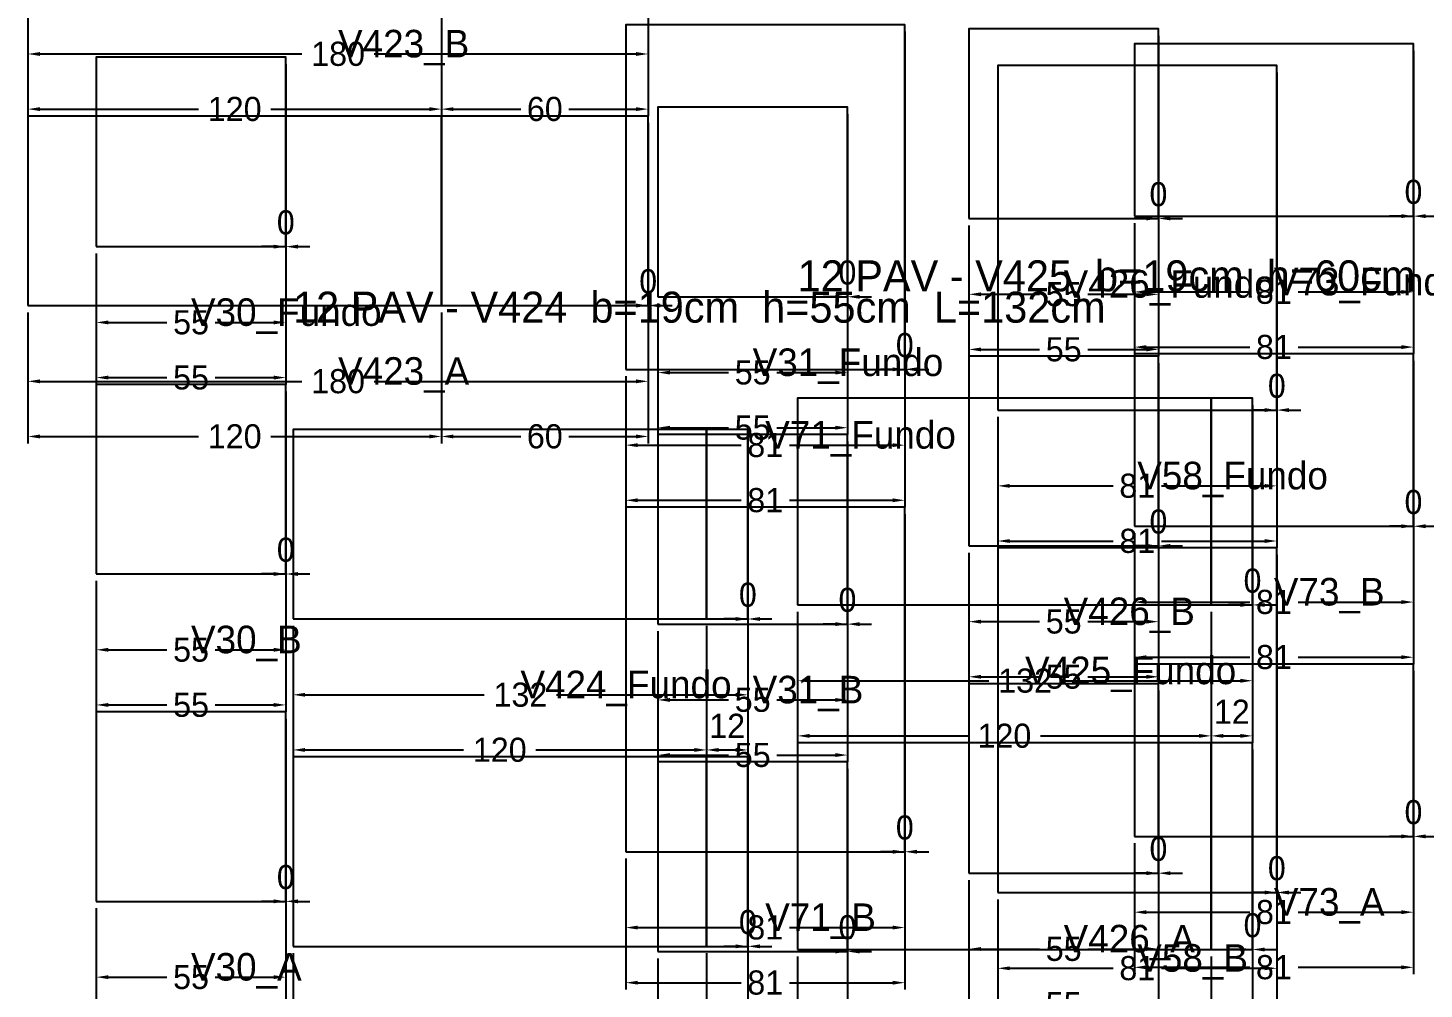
# Model space of a CAD drawing. Header units: metres. Extents: x 946 to 6411, y -603 to 1666.
# Drawn here: x 5161.1 to 5566.3, y 39.2 to 318.1 of the extents above; entities that cross this region are included whole.
import ezdxf

# ---------------------------------------------------------------- set-up
doc = ezdxf.new("R2010")
doc.units = ezdxf.units.M
doc.layers.add('COTA', color=3, linetype='Continuous')
doc.dimstyles.new('COTA_VIG', dxfattribs={"dimtxt": 7, "dimasz": 3.5, "dimexe": 2, "dimexo": 2, "dimgap": 1.5, "dimtad": 1, "dimdec": 1, "dimcen": 2.5, "dimclrd": 3, "dimclre": 3, "dimclrt": 3, "dimazin": 3, "dimtfac": 1, "dimtmove": 0, "dimatfit": 3})

# ---------------------------------------------------------------- blocks, each defined once
blk = doc.blocks.new('_CLOSEDFILLED')
at = {"color": 0, "linetype": 'BYBLOCK'}
blk.add_solid([(-1, 0.16), (0, 0), (-1, -0.16)], dxfattribs=at)
blk = doc.blocks.new('*D328')
at = {"color": 3}
for p, q in [((5180.97, 62.63), (5180.97, 40.63)), ((5235.97, 62.63), (5235.97, 40.63)), ((5184.47, 42.63), (5201.47, 42.63)), ((5215.47, 42.63), (5232.47, 42.63))]:
    blk.add_line(p, q, dxfattribs=at)
at = {"layer": 'Defpoints'}
for p in [(5180.97, 64.63), (5235.97, 64.63), (5180.97, 42.63)]:
    blk.add_point(p, dxfattribs=at)
at = {"layer": 'COTA', "color": 3, "xscale": 3.5, "yscale": 3.5, "rotation": 180}
blk.add_blockref('_CLOSEDFILLED', (5180.97, 42.63), dxfattribs=at)
at = {"layer": 'COTA', "color": 3, "xscale": 3.5, "yscale": 3.5}
blk.add_blockref('_CLOSEDFILLED', (5235.97, 42.63), dxfattribs=at)
at = {"layer": 'COTA', "color": 3, "insert": (5208.47, 42.63), "char_height": 7, "attachment_point": 5}
blk.add_mtext('55', dxfattribs=at)
blk = doc.blocks.new('*D329')
at = {"color": 3}
for p, q in [((5180.97, 62.63), (5180.97, 24.63)), ((5235.97, 62.63), (5235.97, 24.63)), ((5184.47, 26.63), (5201.47, 26.63)), ((5215.47, 26.63), (5232.47, 26.63))]:
    blk.add_line(p, q, dxfattribs=at)
at = {"layer": 'Defpoints'}
for p in [(5180.97, 64.63), (5235.97, 64.63), (5180.97, 26.63)]:
    blk.add_point(p, dxfattribs=at)
at = {"layer": 'COTA', "color": 3, "xscale": 3.5, "yscale": 3.5, "rotation": 180}
blk.add_blockref('_CLOSEDFILLED', (5180.97, 26.63), dxfattribs=at)
at = {"layer": 'COTA', "color": 3, "xscale": 3.5, "yscale": 3.5}
blk.add_blockref('_CLOSEDFILLED', (5235.97, 26.63), dxfattribs=at)
at = {"layer": 'COTA', "color": 3, "insert": (5208.47, 26.63), "char_height": 7, "attachment_point": 5}
blk.add_mtext('55', dxfattribs=at)
blk = doc.blocks.new('*D331')
at = {"color": 3}
for p, q in [((5180.97, 157.63), (5180.97, 135.63)), ((5235.97, 157.63), (5235.97, 135.63)), ((5184.47, 137.63), (5201.47, 137.63)), ((5215.47, 137.63), (5232.47, 137.63))]:
    blk.add_line(p, q, dxfattribs=at)
at = {"layer": 'Defpoints'}
for p in [(5180.97, 159.63), (5235.97, 159.63), (5180.97, 137.63)]:
    blk.add_point(p, dxfattribs=at)
at = {"layer": 'COTA', "color": 3, "xscale": 3.5, "yscale": 3.5, "rotation": 180}
blk.add_blockref('_CLOSEDFILLED', (5180.97, 137.63), dxfattribs=at)
at = {"layer": 'COTA', "color": 3, "xscale": 3.5, "yscale": 3.5}
blk.add_blockref('_CLOSEDFILLED', (5235.97, 137.63), dxfattribs=at)
at = {"layer": 'COTA', "color": 3, "insert": (5208.47, 137.63), "char_height": 7, "attachment_point": 5}
blk.add_mtext('55', dxfattribs=at)
blk = doc.blocks.new('*D332')
at = {"color": 3}
for p, q in [((5180.97, 157.63), (5180.97, 119.63)), ((5235.97, 157.63), (5235.97, 119.63)), ((5184.47, 121.63), (5201.47, 121.63)), ((5215.47, 121.63), (5232.47, 121.63))]:
    blk.add_line(p, q, dxfattribs=at)
at = {"layer": 'Defpoints'}
for p in [(5180.97, 159.63), (5235.97, 159.63), (5180.97, 121.63)]:
    blk.add_point(p, dxfattribs=at)
at = {"layer": 'COTA', "color": 3, "xscale": 3.5, "yscale": 3.5, "rotation": 180}
blk.add_blockref('_CLOSEDFILLED', (5180.97, 121.63), dxfattribs=at)
at = {"layer": 'COTA', "color": 3, "xscale": 3.5, "yscale": 3.5}
blk.add_blockref('_CLOSEDFILLED', (5235.97, 121.63), dxfattribs=at)
at = {"layer": 'COTA', "color": 3, "insert": (5208.47, 121.63), "char_height": 7, "attachment_point": 5}
blk.add_mtext('55', dxfattribs=at)
blk = doc.blocks.new('*D334')
at = {"color": 3}
for p, q in [((5180.97, 252.63), (5180.97, 230.63)), ((5235.97, 252.63), (5235.97, 230.63)), ((5184.47, 232.63), (5201.47, 232.63)), ((5215.47, 232.63), (5232.47, 232.63))]:
    blk.add_line(p, q, dxfattribs=at)
at = {"layer": 'Defpoints'}
for p in [(5180.97, 254.63), (5235.97, 254.63), (5180.97, 232.63)]:
    blk.add_point(p, dxfattribs=at)
at = {"layer": 'COTA', "color": 3, "xscale": 3.5, "yscale": 3.5, "rotation": 180}
blk.add_blockref('_CLOSEDFILLED', (5180.97, 232.63), dxfattribs=at)
at = {"layer": 'COTA', "color": 3, "xscale": 3.5, "yscale": 3.5}
blk.add_blockref('_CLOSEDFILLED', (5235.97, 232.63), dxfattribs=at)
at = {"layer": 'COTA', "color": 3, "insert": (5208.47, 232.63), "char_height": 7, "attachment_point": 5}
blk.add_mtext('55', dxfattribs=at)
blk = doc.blocks.new('*D335')
at = {"color": 3}
for p, q in [((5180.97, 252.63), (5180.97, 214.63)), ((5235.97, 252.63), (5235.97, 214.63)), ((5184.47, 216.63), (5201.47, 216.63)), ((5215.47, 216.63), (5232.47, 216.63))]:
    blk.add_line(p, q, dxfattribs=at)
at = {"layer": 'Defpoints'}
for p in [(5180.97, 254.63), (5235.97, 254.63), (5180.97, 216.63)]:
    blk.add_point(p, dxfattribs=at)
at = {"layer": 'COTA', "color": 3, "xscale": 3.5, "yscale": 3.5, "rotation": 180}
blk.add_blockref('_CLOSEDFILLED', (5180.97, 216.63), dxfattribs=at)
at = {"layer": 'COTA', "color": 3, "xscale": 3.5, "yscale": 3.5}
blk.add_blockref('_CLOSEDFILLED', (5235.97, 216.63), dxfattribs=at)
at = {"layer": 'COTA', "color": 3, "insert": (5208.47, 216.63), "char_height": 7, "attachment_point": 5}
blk.add_mtext('55', dxfattribs=at)
blk = doc.blocks.new('*D337')
at = {"color": 3}
for p, q in [((5343.97, 48.08), (5343.97, 26.08)), ((5398.97, 48.08), (5398.97, 26.08)), ((5347.47, 28.08), (5364.47, 28.08)), ((5378.47, 28.08), (5395.47, 28.08))]:
    blk.add_line(p, q, dxfattribs=at)
at = {"layer": 'Defpoints'}
for p in [(5343.97, 50.08), (5398.97, 50.08), (5343.97, 28.08)]:
    blk.add_point(p, dxfattribs=at)
at = {"layer": 'COTA', "color": 3, "xscale": 3.5, "yscale": 3.5, "rotation": 180}
blk.add_blockref('_CLOSEDFILLED', (5343.97, 28.08), dxfattribs=at)
at = {"layer": 'COTA', "color": 3, "xscale": 3.5, "yscale": 3.5}
blk.add_blockref('_CLOSEDFILLED', (5398.97, 28.08), dxfattribs=at)
at = {"layer": 'COTA', "color": 3, "insert": (5371.47, 28.08), "char_height": 7, "attachment_point": 5}
blk.add_mtext('55', dxfattribs=at)
blk = doc.blocks.new('*D338')
at = {"color": 3}
for p, q in [((5343.97, 48.08), (5343.97, 10.08)), ((5398.97, 48.08), (5398.97, 10.08)), ((5347.47, 12.08), (5364.47, 12.08)), ((5378.47, 12.08), (5395.47, 12.08))]:
    blk.add_line(p, q, dxfattribs=at)
at = {"layer": 'Defpoints'}
for p in [(5343.97, 50.08), (5398.97, 50.08), (5343.97, 12.08)]:
    blk.add_point(p, dxfattribs=at)
at = {"layer": 'COTA', "color": 3, "xscale": 3.5, "yscale": 3.5, "rotation": 180}
blk.add_blockref('_CLOSEDFILLED', (5343.97, 12.08), dxfattribs=at)
at = {"layer": 'COTA', "color": 3, "xscale": 3.5, "yscale": 3.5}
blk.add_blockref('_CLOSEDFILLED', (5398.97, 12.08), dxfattribs=at)
at = {"layer": 'COTA', "color": 3, "insert": (5371.47, 12.08), "char_height": 7, "attachment_point": 5}
blk.add_mtext('55', dxfattribs=at)
blk = doc.blocks.new('*D340')
at = {"color": 3}
for p, q in [((5343.97, 143.08), (5343.97, 121.08)), ((5398.97, 143.08), (5398.97, 121.08)), ((5347.47, 123.08), (5364.47, 123.08)), ((5378.47, 123.08), (5395.47, 123.08))]:
    blk.add_line(p, q, dxfattribs=at)
at = {"layer": 'Defpoints'}
for p in [(5343.97, 145.08), (5398.97, 145.08), (5343.97, 123.08)]:
    blk.add_point(p, dxfattribs=at)
at = {"layer": 'COTA', "color": 3, "xscale": 3.5, "yscale": 3.5, "rotation": 180}
blk.add_blockref('_CLOSEDFILLED', (5343.97, 123.08), dxfattribs=at)
at = {"layer": 'COTA', "color": 3, "xscale": 3.5, "yscale": 3.5}
blk.add_blockref('_CLOSEDFILLED', (5398.97, 123.08), dxfattribs=at)
at = {"layer": 'COTA', "color": 3, "insert": (5371.47, 123.08), "char_height": 7, "attachment_point": 5}
blk.add_mtext('55', dxfattribs=at)
blk = doc.blocks.new('*D341')
at = {"color": 3}
for p, q in [((5343.97, 143.08), (5343.97, 105.08)), ((5398.97, 143.08), (5398.97, 105.08)), ((5347.47, 107.08), (5364.47, 107.08)), ((5378.47, 107.08), (5395.47, 107.08))]:
    blk.add_line(p, q, dxfattribs=at)
at = {"layer": 'Defpoints'}
for p in [(5343.97, 145.08), (5398.97, 145.08), (5343.97, 107.08)]:
    blk.add_point(p, dxfattribs=at)
at = {"layer": 'COTA', "color": 3, "xscale": 3.5, "yscale": 3.5, "rotation": 180}
blk.add_blockref('_CLOSEDFILLED', (5343.97, 107.08), dxfattribs=at)
at = {"layer": 'COTA', "color": 3, "xscale": 3.5, "yscale": 3.5}
blk.add_blockref('_CLOSEDFILLED', (5398.97, 107.08), dxfattribs=at)
at = {"layer": 'COTA', "color": 3, "insert": (5371.47, 107.08), "char_height": 7, "attachment_point": 5}
blk.add_mtext('55', dxfattribs=at)
blk = doc.blocks.new('*D343')
at = {"color": 3}
for p, q in [((5343.97, 238.08), (5343.97, 216.08)), ((5398.97, 238.08), (5398.97, 216.08)), ((5347.47, 218.08), (5364.47, 218.08)), ((5378.47, 218.08), (5395.47, 218.08))]:
    blk.add_line(p, q, dxfattribs=at)
at = {"layer": 'Defpoints'}
for p in [(5343.97, 240.08), (5398.97, 240.08), (5343.97, 218.08)]:
    blk.add_point(p, dxfattribs=at)
at = {"layer": 'COTA', "color": 3, "xscale": 3.5, "yscale": 3.5, "rotation": 180}
blk.add_blockref('_CLOSEDFILLED', (5343.97, 218.08), dxfattribs=at)
at = {"layer": 'COTA', "color": 3, "xscale": 3.5, "yscale": 3.5}
blk.add_blockref('_CLOSEDFILLED', (5398.97, 218.08), dxfattribs=at)
at = {"layer": 'COTA', "color": 3, "insert": (5371.47, 218.08), "char_height": 7, "attachment_point": 5}
blk.add_mtext('55', dxfattribs=at)
blk = doc.blocks.new('*D344')
at = {"color": 3}
for p, q in [((5343.97, 238.08), (5343.97, 200.08)), ((5398.97, 238.08), (5398.97, 200.08)), ((5347.47, 202.08), (5364.47, 202.08)), ((5378.47, 202.08), (5395.47, 202.08))]:
    blk.add_line(p, q, dxfattribs=at)
at = {"layer": 'Defpoints'}
for p in [(5343.97, 240.08), (5398.97, 240.08), (5343.97, 202.08)]:
    blk.add_point(p, dxfattribs=at)
at = {"layer": 'COTA', "color": 3, "xscale": 3.5, "yscale": 3.5, "rotation": 180}
blk.add_blockref('_CLOSEDFILLED', (5343.97, 202.08), dxfattribs=at)
at = {"layer": 'COTA', "color": 3, "xscale": 3.5, "yscale": 3.5}
blk.add_blockref('_CLOSEDFILLED', (5398.97, 202.08), dxfattribs=at)
at = {"layer": 'COTA', "color": 3, "insert": (5371.47, 202.08), "char_height": 7, "attachment_point": 5}
blk.add_mtext('55', dxfattribs=at)
blk = doc.blocks.new('*D487')
at = {"color": 3}
for p, q in [((5442.58, 65.2), (5442.58, 43.2)), ((5523.58, 65.2), (5523.58, 43.2)), ((5446.08, 45.2), (5476.08, 45.2)), ((5490.08, 45.2), (5520.08, 45.2))]:
    blk.add_line(p, q, dxfattribs=at)
at = {"layer": 'Defpoints'}
for p in [(5442.58, 67.2), (5523.58, 67.2), (5442.58, 45.2)]:
    blk.add_point(p, dxfattribs=at)
at = {"layer": 'COTA', "color": 3, "xscale": 3.5, "yscale": 3.5, "rotation": 180}
blk.add_blockref('_CLOSEDFILLED', (5442.58, 45.2), dxfattribs=at)
at = {"layer": 'COTA', "color": 3, "xscale": 3.5, "yscale": 3.5}
blk.add_blockref('_CLOSEDFILLED', (5523.58, 45.2), dxfattribs=at)
at = {"layer": 'COTA', "color": 3, "insert": (5483.08, 45.2), "char_height": 7, "attachment_point": 5}
blk.add_mtext('81', dxfattribs=at)
blk = doc.blocks.new('*D488')
at = {"color": 3}
for p, q in [((5442.58, 65.2), (5442.58, 27.2)), ((5523.58, 65.2), (5523.58, 27.2)), ((5446.08, 29.2), (5476.08, 29.2)), ((5490.08, 29.2), (5520.08, 29.2))]:
    blk.add_line(p, q, dxfattribs=at)
at = {"layer": 'Defpoints'}
for p in [(5442.58, 67.2), (5523.58, 67.2), (5442.58, 29.2)]:
    blk.add_point(p, dxfattribs=at)
at = {"layer": 'COTA', "color": 3, "xscale": 3.5, "yscale": 3.5, "rotation": 180}
blk.add_blockref('_CLOSEDFILLED', (5442.58, 29.2), dxfattribs=at)
at = {"layer": 'COTA', "color": 3, "xscale": 3.5, "yscale": 3.5}
blk.add_blockref('_CLOSEDFILLED', (5523.58, 29.2), dxfattribs=at)
at = {"layer": 'COTA', "color": 3, "insert": (5483.08, 29.2), "char_height": 7, "attachment_point": 5}
blk.add_mtext('81', dxfattribs=at)
blk = doc.blocks.new('*D490')
at = {"color": 3}
for p, q in [((5442.58, 205.2), (5442.58, 183.2)), ((5523.58, 205.2), (5523.58, 183.2)), ((5446.08, 185.2), (5476.08, 185.2)), ((5490.08, 185.2), (5520.08, 185.2))]:
    blk.add_line(p, q, dxfattribs=at)
at = {"layer": 'Defpoints'}
for p in [(5442.58, 207.2), (5523.58, 207.2), (5442.58, 185.2)]:
    blk.add_point(p, dxfattribs=at)
at = {"layer": 'COTA', "color": 3, "xscale": 3.5, "yscale": 3.5, "rotation": 180}
blk.add_blockref('_CLOSEDFILLED', (5442.58, 185.2), dxfattribs=at)
at = {"layer": 'COTA', "color": 3, "xscale": 3.5, "yscale": 3.5}
blk.add_blockref('_CLOSEDFILLED', (5523.58, 185.2), dxfattribs=at)
at = {"layer": 'COTA', "color": 3, "insert": (5483.08, 185.2), "char_height": 7, "attachment_point": 5}
blk.add_mtext('81', dxfattribs=at)
blk = doc.blocks.new('*D491')
at = {"color": 3}
for p, q in [((5442.58, 205.2), (5442.58, 167.2)), ((5523.58, 205.2), (5523.58, 167.2)), ((5446.08, 169.2), (5476.08, 169.2)), ((5490.08, 169.2), (5520.08, 169.2))]:
    blk.add_line(p, q, dxfattribs=at)
at = {"layer": 'Defpoints'}
for p in [(5442.58, 207.2), (5523.58, 207.2), (5442.58, 169.2)]:
    blk.add_point(p, dxfattribs=at)
at = {"layer": 'COTA', "color": 3, "xscale": 3.5, "yscale": 3.5, "rotation": 180}
blk.add_blockref('_CLOSEDFILLED', (5442.58, 169.2), dxfattribs=at)
at = {"layer": 'COTA', "color": 3, "xscale": 3.5, "yscale": 3.5}
blk.add_blockref('_CLOSEDFILLED', (5523.58, 169.2), dxfattribs=at)
at = {"layer": 'COTA', "color": 3, "insert": (5483.08, 169.2), "char_height": 7, "attachment_point": 5}
blk.add_mtext('81', dxfattribs=at)
blk = doc.blocks.new('*D646')
at = {"color": 3}
for p, q in [((5334.61, 77.02), (5334.61, 55.02)), ((5415.61, 77.02), (5415.61, 55.02)), ((5338.11, 57.02), (5368.11, 57.02)), ((5382.11, 57.02), (5412.11, 57.02))]:
    blk.add_line(p, q, dxfattribs=at)
at = {"layer": 'Defpoints'}
for p in [(5334.61, 79.02), (5415.61, 79.02), (5334.61, 57.02)]:
    blk.add_point(p, dxfattribs=at)
at = {"layer": 'COTA', "color": 3, "xscale": 3.5, "yscale": 3.5, "rotation": 180}
blk.add_blockref('_CLOSEDFILLED', (5334.61, 57.02), dxfattribs=at)
at = {"layer": 'COTA', "color": 3, "xscale": 3.5, "yscale": 3.5}
blk.add_blockref('_CLOSEDFILLED', (5415.61, 57.02), dxfattribs=at)
at = {"layer": 'COTA', "color": 3, "insert": (5375.11, 57.02), "char_height": 7, "attachment_point": 5}
blk.add_mtext('81', dxfattribs=at)
blk = doc.blocks.new('*D647')
at = {"color": 3}
for p, q in [((5334.61, 77.02), (5334.61, 39.02)), ((5415.61, 77.02), (5415.61, 39.02)), ((5338.11, 41.02), (5368.11, 41.02)), ((5382.11, 41.02), (5412.11, 41.02))]:
    blk.add_line(p, q, dxfattribs=at)
at = {"layer": 'Defpoints'}
for p in [(5334.61, 79.02), (5415.61, 79.02), (5334.61, 41.02)]:
    blk.add_point(p, dxfattribs=at)
at = {"layer": 'COTA', "color": 3, "xscale": 3.5, "yscale": 3.5, "rotation": 180}
blk.add_blockref('_CLOSEDFILLED', (5334.61, 41.02), dxfattribs=at)
at = {"layer": 'COTA', "color": 3, "xscale": 3.5, "yscale": 3.5}
blk.add_blockref('_CLOSEDFILLED', (5415.61, 41.02), dxfattribs=at)
at = {"layer": 'COTA', "color": 3, "insert": (5375.11, 41.02), "char_height": 7, "attachment_point": 5}
blk.add_mtext('81', dxfattribs=at)
blk = doc.blocks.new('*D649')
at = {"color": 3}
for p, q in [((5334.61, 217.02), (5334.61, 195.02)), ((5415.61, 217.02), (5415.61, 195.02)), ((5338.11, 197.02), (5368.11, 197.02)), ((5382.11, 197.02), (5412.11, 197.02))]:
    blk.add_line(p, q, dxfattribs=at)
at = {"layer": 'Defpoints'}
for p in [(5334.61, 219.02), (5415.61, 219.02), (5334.61, 197.02)]:
    blk.add_point(p, dxfattribs=at)
at = {"layer": 'COTA', "color": 3, "xscale": 3.5, "yscale": 3.5, "rotation": 180}
blk.add_blockref('_CLOSEDFILLED', (5334.61, 197.02), dxfattribs=at)
at = {"layer": 'COTA', "color": 3, "xscale": 3.5, "yscale": 3.5}
blk.add_blockref('_CLOSEDFILLED', (5415.61, 197.02), dxfattribs=at)
at = {"layer": 'COTA', "color": 3, "insert": (5375.11, 197.02), "char_height": 7, "attachment_point": 5}
blk.add_mtext('81', dxfattribs=at)
blk = doc.blocks.new('*D650')
at = {"color": 3}
for p, q in [((5334.61, 217.02), (5334.61, 179.02)), ((5415.61, 217.02), (5415.61, 179.02)), ((5338.11, 181.02), (5368.11, 181.02)), ((5382.11, 181.02), (5412.11, 181.02))]:
    blk.add_line(p, q, dxfattribs=at)
at = {"layer": 'Defpoints'}
for p in [(5334.61, 219.02), (5415.61, 219.02), (5334.61, 181.02)]:
    blk.add_point(p, dxfattribs=at)
at = {"layer": 'COTA', "color": 3, "xscale": 3.5, "yscale": 3.5, "rotation": 180}
blk.add_blockref('_CLOSEDFILLED', (5334.61, 181.02), dxfattribs=at)
at = {"layer": 'COTA', "color": 3, "xscale": 3.5, "yscale": 3.5}
blk.add_blockref('_CLOSEDFILLED', (5415.61, 181.02), dxfattribs=at)
at = {"layer": 'COTA', "color": 3, "insert": (5375.11, 181.02), "char_height": 7, "attachment_point": 5}
blk.add_mtext('81', dxfattribs=at)
blk = doc.blocks.new('*D679')
at = {"color": 3}
for p, q in [((5482.23, 81.48), (5482.23, 59.48)), ((5563.23, 81.48), (5563.23, 59.48)), ((5485.73, 61.48), (5515.73, 61.48)), ((5529.73, 61.48), (5559.73, 61.48))]:
    blk.add_line(p, q, dxfattribs=at)
at = {"layer": 'Defpoints'}
for p in [(5482.23, 83.48), (5563.23, 83.48), (5482.23, 61.48)]:
    blk.add_point(p, dxfattribs=at)
at = {"layer": 'COTA', "color": 3, "xscale": 3.5, "yscale": 3.5, "rotation": 180}
blk.add_blockref('_CLOSEDFILLED', (5482.23, 61.48), dxfattribs=at)
at = {"layer": 'COTA', "color": 3, "xscale": 3.5, "yscale": 3.5}
blk.add_blockref('_CLOSEDFILLED', (5563.23, 61.48), dxfattribs=at)
at = {"layer": 'COTA', "color": 3, "insert": (5522.73, 61.48), "char_height": 7, "attachment_point": 5}
blk.add_mtext('81', dxfattribs=at)
blk = doc.blocks.new('*D680')
at = {"color": 3}
for p, q in [((5482.23, 81.48), (5482.23, 43.48)), ((5563.23, 81.48), (5563.23, 43.48)), ((5485.73, 45.48), (5515.73, 45.48)), ((5529.73, 45.48), (5559.73, 45.48))]:
    blk.add_line(p, q, dxfattribs=at)
at = {"layer": 'Defpoints'}
for p in [(5482.23, 83.48), (5563.23, 83.48), (5482.23, 45.48)]:
    blk.add_point(p, dxfattribs=at)
at = {"layer": 'COTA', "color": 3, "xscale": 3.5, "yscale": 3.5, "rotation": 180}
blk.add_blockref('_CLOSEDFILLED', (5482.23, 45.48), dxfattribs=at)
at = {"layer": 'COTA', "color": 3, "xscale": 3.5, "yscale": 3.5}
blk.add_blockref('_CLOSEDFILLED', (5563.23, 45.48), dxfattribs=at)
at = {"layer": 'COTA', "color": 3, "insert": (5522.73, 45.48), "char_height": 7, "attachment_point": 5}
blk.add_mtext('81', dxfattribs=at)
blk = doc.blocks.new('*D682')
at = {"color": 3}
for p, q in [((5482.23, 171.48), (5482.23, 149.48)), ((5563.23, 171.48), (5563.23, 149.48)), ((5485.73, 151.48), (5515.73, 151.48)), ((5529.73, 151.48), (5559.73, 151.48))]:
    blk.add_line(p, q, dxfattribs=at)
at = {"layer": 'Defpoints'}
for p in [(5482.23, 173.48), (5563.23, 173.48), (5482.23, 151.48)]:
    blk.add_point(p, dxfattribs=at)
at = {"layer": 'COTA', "color": 3, "xscale": 3.5, "yscale": 3.5, "rotation": 180}
blk.add_blockref('_CLOSEDFILLED', (5482.23, 151.48), dxfattribs=at)
at = {"layer": 'COTA', "color": 3, "xscale": 3.5, "yscale": 3.5}
blk.add_blockref('_CLOSEDFILLED', (5563.23, 151.48), dxfattribs=at)
at = {"layer": 'COTA', "color": 3, "insert": (5522.73, 151.48), "char_height": 7, "attachment_point": 5}
blk.add_mtext('81', dxfattribs=at)
blk = doc.blocks.new('*D683')
at = {"color": 3}
for p, q in [((5482.23, 171.48), (5482.23, 133.48)), ((5563.23, 171.48), (5563.23, 133.48)), ((5485.73, 135.48), (5515.73, 135.48)), ((5529.73, 135.48), (5559.73, 135.48))]:
    blk.add_line(p, q, dxfattribs=at)
at = {"layer": 'Defpoints'}
for p in [(5482.23, 173.48), (5563.23, 173.48), (5482.23, 135.48)]:
    blk.add_point(p, dxfattribs=at)
at = {"layer": 'COTA', "color": 3, "xscale": 3.5, "yscale": 3.5, "rotation": 180}
blk.add_blockref('_CLOSEDFILLED', (5482.23, 135.48), dxfattribs=at)
at = {"layer": 'COTA', "color": 3, "xscale": 3.5, "yscale": 3.5}
blk.add_blockref('_CLOSEDFILLED', (5563.23, 135.48), dxfattribs=at)
at = {"layer": 'COTA', "color": 3, "insert": (5522.73, 135.48), "char_height": 7, "attachment_point": 5}
blk.add_mtext('81', dxfattribs=at)
blk = doc.blocks.new('*D685')
at = {"color": 3}
for p, q in [((5482.23, 261.48), (5482.23, 239.48)), ((5563.23, 261.48), (5563.23, 239.48)), ((5485.73, 241.48), (5515.73, 241.48)), ((5529.73, 241.48), (5559.73, 241.48))]:
    blk.add_line(p, q, dxfattribs=at)
at = {"layer": 'Defpoints'}
for p in [(5482.23, 263.48), (5563.23, 263.48), (5482.23, 241.48)]:
    blk.add_point(p, dxfattribs=at)
at = {"layer": 'COTA', "color": 3, "xscale": 3.5, "yscale": 3.5, "rotation": 180}
blk.add_blockref('_CLOSEDFILLED', (5482.23, 241.48), dxfattribs=at)
at = {"layer": 'COTA', "color": 3, "xscale": 3.5, "yscale": 3.5}
blk.add_blockref('_CLOSEDFILLED', (5563.23, 241.48), dxfattribs=at)
at = {"layer": 'COTA', "color": 3, "insert": (5522.73, 241.48), "char_height": 7, "attachment_point": 5}
blk.add_mtext('81', dxfattribs=at)
blk = doc.blocks.new('*D686')
at = {"color": 3}
for p, q in [((5482.23, 261.48), (5482.23, 223.48)), ((5563.23, 261.48), (5563.23, 223.48)), ((5485.73, 225.48), (5515.73, 225.48)), ((5529.73, 225.48), (5559.73, 225.48))]:
    blk.add_line(p, q, dxfattribs=at)
at = {"layer": 'Defpoints'}
for p in [(5482.23, 263.48), (5563.23, 263.48), (5482.23, 225.48)]:
    blk.add_point(p, dxfattribs=at)
at = {"layer": 'COTA', "color": 3, "xscale": 3.5, "yscale": 3.5, "rotation": 180}
blk.add_blockref('_CLOSEDFILLED', (5482.23, 225.48), dxfattribs=at)
at = {"layer": 'COTA', "color": 3, "xscale": 3.5, "yscale": 3.5}
blk.add_blockref('_CLOSEDFILLED', (5563.23, 225.48), dxfattribs=at)
at = {"layer": 'COTA', "color": 3, "insert": (5522.73, 225.48), "char_height": 7, "attachment_point": 5}
blk.add_mtext('81', dxfattribs=at)
blk = doc.blocks.new('*D2035')
at = {"color": 3}
for p, q in [((5161.14, 235.54), (5161.14, 213.54)), ((5341.14, 235.54), (5341.14, 213.54)), ((5164.64, 215.54), (5240.64, 215.54)), ((5261.64, 215.54), (5337.64, 215.54))]:
    blk.add_line(p, q, dxfattribs=at)
at = {"layer": 'Defpoints'}
for p in [(5161.14, 237.54), (5341.14, 237.54), (5161.14, 215.54)]:
    blk.add_point(p, dxfattribs=at)
at = {"layer": 'COTA', "color": 3, "xscale": 3.5, "yscale": 3.5, "rotation": 180}
blk.add_blockref('_CLOSEDFILLED', (5161.14, 215.54), dxfattribs=at)
at = {"layer": 'COTA', "color": 3, "xscale": 3.5, "yscale": 3.5}
blk.add_blockref('_CLOSEDFILLED', (5341.14, 215.54), dxfattribs=at)
at = {"layer": 'COTA', "color": 3, "insert": (5251.14, 215.54), "char_height": 7, "attachment_point": 5}
blk.add_mtext('180', dxfattribs=at)
blk = doc.blocks.new('*D2036')
at = {"color": 3}
for p, q in [((5161.14, 235.54), (5161.14, 197.54)), ((5281.14, 235.54), (5281.14, 197.54)), ((5164.64, 199.54), (5210.64, 199.54)), ((5231.64, 199.54), (5277.64, 199.54))]:
    blk.add_line(p, q, dxfattribs=at)
at = {"layer": 'Defpoints'}
for p in [(5161.14, 237.54), (5281.14, 237.54), (5161.14, 199.54)]:
    blk.add_point(p, dxfattribs=at)
at = {"layer": 'COTA', "color": 3, "xscale": 3.5, "yscale": 3.5, "rotation": 180}
blk.add_blockref('_CLOSEDFILLED', (5161.14, 199.54), dxfattribs=at)
at = {"layer": 'COTA', "color": 3, "xscale": 3.5, "yscale": 3.5}
blk.add_blockref('_CLOSEDFILLED', (5281.14, 199.54), dxfattribs=at)
at = {"layer": 'COTA', "color": 3, "insert": (5221.14, 199.54), "char_height": 7, "attachment_point": 5}
blk.add_mtext('120', dxfattribs=at)
blk = doc.blocks.new('*D2037')
at = {"color": 3}
for p, q in [((5281.14, 235.54), (5281.14, 197.54)), ((5341.14, 235.54), (5341.14, 197.54)), ((5284.64, 199.54), (5304.14, 199.54)), ((5318.14, 199.54), (5337.64, 199.54))]:
    blk.add_line(p, q, dxfattribs=at)
at = {"layer": 'Defpoints'}
for p in [(5281.14, 237.54), (5341.14, 237.54), (5281.14, 199.54)]:
    blk.add_point(p, dxfattribs=at)
at = {"layer": 'COTA', "color": 3, "xscale": 3.5, "yscale": 3.5, "rotation": 180}
blk.add_blockref('_CLOSEDFILLED', (5281.14, 199.54), dxfattribs=at)
at = {"layer": 'COTA', "color": 3, "xscale": 3.5, "yscale": 3.5}
blk.add_blockref('_CLOSEDFILLED', (5341.14, 199.54), dxfattribs=at)
at = {"layer": 'COTA', "color": 3, "insert": (5311.14, 199.54), "char_height": 7, "attachment_point": 5}
blk.add_mtext('60', dxfattribs=at)
blk = doc.blocks.new('*D2039')
at = {"color": 3}
for p, q in [((5161.14, 330.54), (5161.14, 308.54)), ((5341.14, 330.54), (5341.14, 308.54)), ((5164.64, 310.54), (5240.64, 310.54)), ((5261.64, 310.54), (5337.64, 310.54))]:
    blk.add_line(p, q, dxfattribs=at)
at = {"layer": 'Defpoints'}
for p in [(5161.14, 332.54), (5341.14, 332.54), (5161.14, 310.54)]:
    blk.add_point(p, dxfattribs=at)
at = {"layer": 'COTA', "color": 3, "xscale": 3.5, "yscale": 3.5, "rotation": 180}
blk.add_blockref('_CLOSEDFILLED', (5161.14, 310.54), dxfattribs=at)
at = {"layer": 'COTA', "color": 3, "xscale": 3.5, "yscale": 3.5}
blk.add_blockref('_CLOSEDFILLED', (5341.14, 310.54), dxfattribs=at)
at = {"layer": 'COTA', "color": 3, "insert": (5251.14, 310.54), "char_height": 7, "attachment_point": 5}
blk.add_mtext('180', dxfattribs=at)
blk = doc.blocks.new('*D2040')
at = {"color": 3}
for p, q in [((5161.14, 330.54), (5161.14, 292.54)), ((5281.14, 330.54), (5281.14, 292.54)), ((5164.64, 294.54), (5210.64, 294.54)), ((5231.64, 294.54), (5277.64, 294.54))]:
    blk.add_line(p, q, dxfattribs=at)
at = {"layer": 'Defpoints'}
for p in [(5161.14, 332.54), (5281.14, 332.54), (5161.14, 294.54)]:
    blk.add_point(p, dxfattribs=at)
at = {"layer": 'COTA', "color": 3, "xscale": 3.5, "yscale": 3.5, "rotation": 180}
blk.add_blockref('_CLOSEDFILLED', (5161.14, 294.54), dxfattribs=at)
at = {"layer": 'COTA', "color": 3, "xscale": 3.5, "yscale": 3.5}
blk.add_blockref('_CLOSEDFILLED', (5281.14, 294.54), dxfattribs=at)
at = {"layer": 'COTA', "color": 3, "insert": (5221.14, 294.54), "char_height": 7, "attachment_point": 5}
blk.add_mtext('120', dxfattribs=at)
blk = doc.blocks.new('*D2041')
at = {"color": 3}
for p, q in [((5281.14, 330.54), (5281.14, 292.54)), ((5341.14, 330.54), (5341.14, 292.54)), ((5284.64, 294.54), (5304.14, 294.54)), ((5318.14, 294.54), (5337.64, 294.54))]:
    blk.add_line(p, q, dxfattribs=at)
at = {"layer": 'Defpoints'}
for p in [(5281.14, 332.54), (5341.14, 332.54), (5281.14, 294.54)]:
    blk.add_point(p, dxfattribs=at)
at = {"layer": 'COTA', "color": 3, "xscale": 3.5, "yscale": 3.5, "rotation": 180}
blk.add_blockref('_CLOSEDFILLED', (5281.14, 294.54), dxfattribs=at)
at = {"layer": 'COTA', "color": 3, "xscale": 3.5, "yscale": 3.5}
blk.add_blockref('_CLOSEDFILLED', (5341.14, 294.54), dxfattribs=at)
at = {"layer": 'COTA', "color": 3, "insert": (5311.14, 294.54), "char_height": 7, "attachment_point": 5}
blk.add_mtext('60', dxfattribs=at)
blk = doc.blocks.new('*D2051')
at = {"color": 3}
for p, q in [((5238.07, 49.57), (5238.07, 27.57)), ((5370.07, 49.57), (5370.07, 27.57)), ((5241.57, 29.57), (5293.57, 29.57)), ((5314.57, 29.57), (5366.57, 29.57))]:
    blk.add_line(p, q, dxfattribs=at)
at = {"layer": 'Defpoints'}
for p in [(5238.07, 51.57), (5370.07, 51.57), (5238.07, 29.57)]:
    blk.add_point(p, dxfattribs=at)
at = {"layer": 'COTA', "color": 3, "xscale": 3.5, "yscale": 3.5, "rotation": 180}
blk.add_blockref('_CLOSEDFILLED', (5238.07, 29.57), dxfattribs=at)
at = {"layer": 'COTA', "color": 3, "xscale": 3.5, "yscale": 3.5}
blk.add_blockref('_CLOSEDFILLED', (5370.07, 29.57), dxfattribs=at)
at = {"layer": 'COTA', "color": 3, "insert": (5304.07, 29.57), "char_height": 7, "attachment_point": 5}
blk.add_mtext('132', dxfattribs=at)
blk = doc.blocks.new('*D2052')
at = {"color": 3}
for p, q in [((5238.07, 49.57), (5238.07, 11.57)), ((5358.07, 49.57), (5358.07, 11.57)), ((5241.57, 13.57), (5287.57, 13.57)), ((5308.57, 13.57), (5354.57, 13.57))]:
    blk.add_line(p, q, dxfattribs=at)
at = {"layer": 'Defpoints'}
for p in [(5238.07, 51.57), (5358.07, 51.57), (5238.07, 13.57)]:
    blk.add_point(p, dxfattribs=at)
at = {"layer": 'COTA', "color": 3, "xscale": 3.5, "yscale": 3.5, "rotation": 180}
blk.add_blockref('_CLOSEDFILLED', (5238.07, 13.57), dxfattribs=at)
at = {"layer": 'COTA', "color": 3, "xscale": 3.5, "yscale": 3.5}
blk.add_blockref('_CLOSEDFILLED', (5358.07, 13.57), dxfattribs=at)
at = {"layer": 'COTA', "color": 3, "insert": (5298.07, 13.57), "char_height": 7, "attachment_point": 5}
blk.add_mtext('120', dxfattribs=at)
blk = doc.blocks.new('*D2055')
at = {"color": 3}
for p, q in [((5238.07, 144.57), (5238.07, 122.57)), ((5370.07, 144.57), (5370.07, 122.57)), ((5241.57, 124.57), (5293.57, 124.57)), ((5314.57, 124.57), (5366.57, 124.57))]:
    blk.add_line(p, q, dxfattribs=at)
at = {"layer": 'Defpoints'}
for p in [(5238.07, 146.57), (5370.07, 146.57), (5238.07, 124.57)]:
    blk.add_point(p, dxfattribs=at)
at = {"layer": 'COTA', "color": 3, "xscale": 3.5, "yscale": 3.5, "rotation": 180}
blk.add_blockref('_CLOSEDFILLED', (5238.07, 124.57), dxfattribs=at)
at = {"layer": 'COTA', "color": 3, "xscale": 3.5, "yscale": 3.5}
blk.add_blockref('_CLOSEDFILLED', (5370.07, 124.57), dxfattribs=at)
at = {"layer": 'COTA', "color": 3, "insert": (5304.07, 124.57), "char_height": 7, "attachment_point": 5}
blk.add_mtext('132', dxfattribs=at)
blk = doc.blocks.new('*D2056')
at = {"color": 3}
for p, q in [((5238.07, 144.57), (5238.07, 106.57)), ((5358.07, 144.57), (5358.07, 106.57)), ((5241.57, 108.57), (5287.57, 108.57)), ((5308.57, 108.57), (5354.57, 108.57))]:
    blk.add_line(p, q, dxfattribs=at)
at = {"layer": 'Defpoints'}
for p in [(5238.07, 146.57), (5358.07, 146.57), (5238.07, 108.57)]:
    blk.add_point(p, dxfattribs=at)
at = {"layer": 'COTA', "color": 3, "xscale": 3.5, "yscale": 3.5, "rotation": 180}
blk.add_blockref('_CLOSEDFILLED', (5238.07, 108.57), dxfattribs=at)
at = {"layer": 'COTA', "color": 3, "xscale": 3.5, "yscale": 3.5}
blk.add_blockref('_CLOSEDFILLED', (5358.07, 108.57), dxfattribs=at)
at = {"layer": 'COTA', "color": 3, "insert": (5298.07, 108.57), "char_height": 7, "attachment_point": 5}
blk.add_mtext('120', dxfattribs=at)
blk = doc.blocks.new('*D2063')
at = {"color": 3}
for p, q in [((5384.52, 48.65), (5384.52, 26.65)), ((5516.52, 48.65), (5516.52, 26.65)), ((5388.02, 28.65), (5440.02, 28.65)), ((5461.02, 28.65), (5513.02, 28.65))]:
    blk.add_line(p, q, dxfattribs=at)
at = {"layer": 'Defpoints'}
for p in [(5384.52, 50.65), (5516.52, 50.65), (5384.52, 28.65)]:
    blk.add_point(p, dxfattribs=at)
at = {"layer": 'COTA', "color": 3, "xscale": 3.5, "yscale": 3.5, "rotation": 180}
blk.add_blockref('_CLOSEDFILLED', (5384.52, 28.65), dxfattribs=at)
at = {"layer": 'COTA', "color": 3, "xscale": 3.5, "yscale": 3.5}
blk.add_blockref('_CLOSEDFILLED', (5516.52, 28.65), dxfattribs=at)
at = {"layer": 'COTA', "color": 3, "insert": (5450.52, 28.65), "char_height": 7, "attachment_point": 5}
blk.add_mtext('132', dxfattribs=at)
blk = doc.blocks.new('*D2064')
at = {"color": 3}
for p, q in [((5384.52, 48.65), (5384.52, 10.65)), ((5504.52, 48.65), (5504.52, 10.65)), ((5388.02, 12.65), (5434.02, 12.65)), ((5455.02, 12.65), (5501.02, 12.65))]:
    blk.add_line(p, q, dxfattribs=at)
at = {"layer": 'Defpoints'}
for p in [(5384.52, 50.65), (5504.52, 50.65), (5384.52, 12.65)]:
    blk.add_point(p, dxfattribs=at)
at = {"layer": 'COTA', "color": 3, "xscale": 3.5, "yscale": 3.5, "rotation": 180}
blk.add_blockref('_CLOSEDFILLED', (5384.52, 12.65), dxfattribs=at)
at = {"layer": 'COTA', "color": 3, "xscale": 3.5, "yscale": 3.5}
blk.add_blockref('_CLOSEDFILLED', (5504.52, 12.65), dxfattribs=at)
at = {"layer": 'COTA', "color": 3, "insert": (5444.52, 12.65), "char_height": 7, "attachment_point": 5}
blk.add_mtext('120', dxfattribs=at)
blk = doc.blocks.new('*D2067')
at = {"color": 3}
for p, q in [((5384.52, 148.65), (5384.52, 126.65)), ((5516.52, 148.65), (5516.52, 126.65)), ((5388.02, 128.65), (5440.02, 128.65)), ((5461.02, 128.65), (5513.02, 128.65))]:
    blk.add_line(p, q, dxfattribs=at)
at = {"layer": 'Defpoints'}
for p in [(5384.52, 150.65), (5516.52, 150.65), (5384.52, 128.65)]:
    blk.add_point(p, dxfattribs=at)
at = {"layer": 'COTA', "color": 3, "xscale": 3.5, "yscale": 3.5, "rotation": 180}
blk.add_blockref('_CLOSEDFILLED', (5384.52, 128.65), dxfattribs=at)
at = {"layer": 'COTA', "color": 3, "xscale": 3.5, "yscale": 3.5}
blk.add_blockref('_CLOSEDFILLED', (5516.52, 128.65), dxfattribs=at)
at = {"layer": 'COTA', "color": 3, "insert": (5450.52, 128.65), "char_height": 7, "attachment_point": 5}
blk.add_mtext('132', dxfattribs=at)
blk = doc.blocks.new('*D2068')
at = {"color": 3}
for p, q in [((5384.52, 148.65), (5384.52, 110.65)), ((5504.52, 148.65), (5504.52, 110.65)), ((5388.02, 112.65), (5434.02, 112.65)), ((5455.02, 112.65), (5501.02, 112.65))]:
    blk.add_line(p, q, dxfattribs=at)
at = {"layer": 'Defpoints'}
for p in [(5384.52, 150.65), (5504.52, 150.65), (5384.52, 112.65)]:
    blk.add_point(p, dxfattribs=at)
at = {"layer": 'COTA', "color": 3, "xscale": 3.5, "yscale": 3.5, "rotation": 180}
blk.add_blockref('_CLOSEDFILLED', (5384.52, 112.65), dxfattribs=at)
at = {"layer": 'COTA', "color": 3, "xscale": 3.5, "yscale": 3.5}
blk.add_blockref('_CLOSEDFILLED', (5504.52, 112.65), dxfattribs=at)
at = {"layer": 'COTA', "color": 3, "insert": (5444.52, 112.65), "char_height": 7, "attachment_point": 5}
blk.add_mtext('120', dxfattribs=at)
blk = doc.blocks.new('*D2071')
at = {"color": 3}
for p, q in [((5434.22, 70.8), (5434.22, 48.8)), ((5489.22, 70.8), (5489.22, 48.8)), ((5437.72, 50.8), (5454.72, 50.8)), ((5468.72, 50.8), (5485.72, 50.8))]:
    blk.add_line(p, q, dxfattribs=at)
at = {"layer": 'Defpoints'}
for p in [(5434.22, 72.8), (5489.22, 72.8), (5434.22, 50.8)]:
    blk.add_point(p, dxfattribs=at)
at = {"layer": 'COTA', "color": 3, "xscale": 3.5, "yscale": 3.5, "rotation": 180}
blk.add_blockref('_CLOSEDFILLED', (5434.22, 50.8), dxfattribs=at)
at = {"layer": 'COTA', "color": 3, "xscale": 3.5, "yscale": 3.5}
blk.add_blockref('_CLOSEDFILLED', (5489.22, 50.8), dxfattribs=at)
at = {"layer": 'COTA', "color": 3, "insert": (5461.72, 50.8), "char_height": 7, "attachment_point": 5}
blk.add_mtext('55', dxfattribs=at)
blk = doc.blocks.new('*D2072')
at = {"color": 3}
for p, q in [((5434.22, 70.8), (5434.22, 32.8)), ((5489.22, 70.8), (5489.22, 32.8)), ((5437.72, 34.8), (5454.72, 34.8)), ((5468.72, 34.8), (5485.72, 34.8))]:
    blk.add_line(p, q, dxfattribs=at)
at = {"layer": 'Defpoints'}
for p in [(5434.22, 72.8), (5489.22, 72.8), (5434.22, 34.8)]:
    blk.add_point(p, dxfattribs=at)
at = {"layer": 'COTA', "color": 3, "xscale": 3.5, "yscale": 3.5, "rotation": 180}
blk.add_blockref('_CLOSEDFILLED', (5434.22, 34.8), dxfattribs=at)
at = {"layer": 'COTA', "color": 3, "xscale": 3.5, "yscale": 3.5}
blk.add_blockref('_CLOSEDFILLED', (5489.22, 34.8), dxfattribs=at)
at = {"layer": 'COTA', "color": 3, "insert": (5461.72, 34.8), "char_height": 7, "attachment_point": 5}
blk.add_mtext('55', dxfattribs=at)
blk = doc.blocks.new('*D2074')
at = {"color": 3}
for p, q in [((5434.22, 165.8), (5434.22, 143.8)), ((5489.22, 165.8), (5489.22, 143.8)), ((5437.72, 145.8), (5454.72, 145.8)), ((5468.72, 145.8), (5485.72, 145.8))]:
    blk.add_line(p, q, dxfattribs=at)
at = {"layer": 'Defpoints'}
for p in [(5434.22, 167.8), (5489.22, 167.8), (5434.22, 145.8)]:
    blk.add_point(p, dxfattribs=at)
at = {"layer": 'COTA', "color": 3, "xscale": 3.5, "yscale": 3.5, "rotation": 180}
blk.add_blockref('_CLOSEDFILLED', (5434.22, 145.8), dxfattribs=at)
at = {"layer": 'COTA', "color": 3, "xscale": 3.5, "yscale": 3.5}
blk.add_blockref('_CLOSEDFILLED', (5489.22, 145.8), dxfattribs=at)
at = {"layer": 'COTA', "color": 3, "insert": (5461.72, 145.8), "char_height": 7, "attachment_point": 5}
blk.add_mtext('55', dxfattribs=at)
blk = doc.blocks.new('*D2075')
at = {"color": 3}
for p, q in [((5434.22, 165.8), (5434.22, 127.8)), ((5489.22, 165.8), (5489.22, 127.8)), ((5437.72, 129.8), (5454.72, 129.8)), ((5468.72, 129.8), (5485.72, 129.8))]:
    blk.add_line(p, q, dxfattribs=at)
at = {"layer": 'Defpoints'}
for p in [(5434.22, 167.8), (5489.22, 167.8), (5434.22, 129.8)]:
    blk.add_point(p, dxfattribs=at)
at = {"layer": 'COTA', "color": 3, "xscale": 3.5, "yscale": 3.5, "rotation": 180}
blk.add_blockref('_CLOSEDFILLED', (5434.22, 129.8), dxfattribs=at)
at = {"layer": 'COTA', "color": 3, "xscale": 3.5, "yscale": 3.5}
blk.add_blockref('_CLOSEDFILLED', (5489.22, 129.8), dxfattribs=at)
at = {"layer": 'COTA', "color": 3, "insert": (5461.72, 129.8), "char_height": 7, "attachment_point": 5}
blk.add_mtext('55', dxfattribs=at)
blk = doc.blocks.new('*D2077')
at = {"color": 3}
for p, q in [((5434.22, 260.8), (5434.22, 238.8)), ((5489.22, 260.8), (5489.22, 238.8)), ((5437.72, 240.8), (5454.72, 240.8)), ((5468.72, 240.8), (5485.72, 240.8))]:
    blk.add_line(p, q, dxfattribs=at)
at = {"layer": 'Defpoints'}
for p in [(5434.22, 262.8), (5489.22, 262.8), (5434.22, 240.8)]:
    blk.add_point(p, dxfattribs=at)
at = {"layer": 'COTA', "color": 3, "xscale": 3.5, "yscale": 3.5, "rotation": 180}
blk.add_blockref('_CLOSEDFILLED', (5434.22, 240.8), dxfattribs=at)
at = {"layer": 'COTA', "color": 3, "xscale": 3.5, "yscale": 3.5}
blk.add_blockref('_CLOSEDFILLED', (5489.22, 240.8), dxfattribs=at)
at = {"layer": 'COTA', "color": 3, "insert": (5461.72, 240.8), "char_height": 7, "attachment_point": 5}
blk.add_mtext('55', dxfattribs=at)
blk = doc.blocks.new('*D2078')
at = {"color": 3}
for p, q in [((5434.22, 260.8), (5434.22, 222.8)), ((5489.22, 260.8), (5489.22, 222.8)), ((5437.72, 224.8), (5454.72, 224.8)), ((5468.72, 224.8), (5485.72, 224.8))]:
    blk.add_line(p, q, dxfattribs=at)
at = {"layer": 'Defpoints'}
for p in [(5434.22, 262.8), (5489.22, 262.8), (5434.22, 224.8)]:
    blk.add_point(p, dxfattribs=at)
at = {"layer": 'COTA', "color": 3, "xscale": 3.5, "yscale": 3.5, "rotation": 180}
blk.add_blockref('_CLOSEDFILLED', (5434.22, 224.8), dxfattribs=at)
at = {"layer": 'COTA', "color": 3, "xscale": 3.5, "yscale": 3.5}
blk.add_blockref('_CLOSEDFILLED', (5489.22, 224.8), dxfattribs=at)
at = {"layer": 'COTA', "color": 3, "insert": (5461.72, 224.8), "char_height": 7, "attachment_point": 5}
blk.add_mtext('55', dxfattribs=at)

msp = doc.modelspace()

# ---------------------------------------------------------------- linework, layer by layer
at = {"layer": 'Paineis'}
for points in [[(5334.61, 219.02), (5415.61, 219.02), (5415.61, 319.02), (5334.61, 319.02)], [(5434.22, 262.8), (5489.22, 262.8), (5489.22, 317.8), (5434.22, 317.8)], [(5482.23, 263.48), (5563.23, 263.48), (5563.23, 313.48), (5482.23, 313.48)], [(5180.97, 254.63), (5235.97, 254.63), (5235.97, 309.63), (5180.97, 309.63)], [(5442.58, 207.2), (5523.58, 207.2), (5523.58, 307.2), (5442.58, 307.2)], [(5161.14, 237.54), (5281.14, 237.54), (5281.14, 292.54), (5161.14, 292.54)], [(5281.14, 237.54), (5341.14, 237.54), (5341.14, 292.54), (5281.14, 292.54)], [(5343.97, 240.08), (5398.97, 240.08), (5398.97, 295.08), (5343.97, 295.08)], [(5482.23, 173.48), (5563.23, 173.48), (5563.23, 223.48), (5482.23, 223.48)], [(5434.22, 167.8), (5489.22, 167.8), (5489.22, 222.8), (5434.22, 222.8)], [(5180.97, 159.63), (5235.97, 159.63), (5235.97, 214.63), (5180.97, 214.63)], [(5384.52, 150.65), (5504.52, 150.65), (5504.52, 210.65), (5384.52, 210.65)], [(5504.52, 150.65), (5516.52, 150.65), (5516.52, 210.65), (5504.52, 210.65)], [(5238.07, 146.57), (5358.07, 146.57), (5358.07, 201.57), (5238.07, 201.57)], [(5343.97, 145.08), (5398.97, 145.08), (5398.97, 200.08), (5343.97, 200.08)], [(5358.07, 146.57), (5370.07, 146.57), (5370.07, 201.57), (5358.07, 201.57)], [(5334.61, 79.02), (5415.61, 79.02), (5415.61, 179.02), (5334.61, 179.02)], [(5442.58, 67.2), (5523.58, 67.2), (5523.58, 167.2), (5442.58, 167.2)], [(5482.23, 83.48), (5563.23, 83.48), (5563.23, 133.48), (5482.23, 133.48)], [(5434.22, 72.8), (5489.22, 72.8), (5489.22, 127.8), (5434.22, 127.8)], [(5180.97, 64.63), (5235.97, 64.63), (5235.97, 119.63), (5180.97, 119.63)], [(5384.52, 50.65), (5504.52, 50.65), (5504.52, 110.65), (5384.52, 110.65)], [(5504.52, 50.65), (5516.52, 50.65), (5516.52, 110.65), (5504.52, 110.65)], [(5238.07, 51.57), (5358.07, 51.57), (5358.07, 106.57), (5238.07, 106.57)], [(5358.07, 51.57), (5370.07, 51.57), (5370.07, 106.57), (5358.07, 106.57)], [(5343.97, 50.08), (5398.97, 50.08), (5398.97, 105.08), (5343.97, 105.08)]]:
    msp.add_lwpolyline(points, close=True, dxfattribs=at)

# ---------------------------------------------------------------- texts
at = {"layer": 'NOMENCLATURA', "char_height": 9, "attachment_point": 1}
for s, insert in [('12 PAV - V425  b=19cm  h=60cm  L=132cm', (5384.52, 250.65)), ('12 PAV - V424  b=19cm  h=55cm  L=132cm', (5238.07, 241.57))]:
    msp.add_mtext(s, dxfattribs=dict(at, insert=insert))
at = {"layer": 'Texto Secao', "char_height": 8, "attachment_point": 1}
for s, insert in [('V423_B', (5251.14, 317.54)), ('V426_Fundo', (5461.72, 247.8)), ('V73_Fundo', (5522.73, 248.48)), ('V30_Fundo', (5208.47, 239.63)), ('V31_Fundo', (5371.47, 225.08)), ('V423_A', (5251.14, 222.54)), ('V71_Fundo', (5375.11, 204.02)), ('V58_Fundo', (5483.08, 192.2)), ('V73_B', (5522.73, 158.48)), ('V426_B', (5461.72, 152.8)), ('V30_B', (5208.47, 144.63)), ('V425_Fundo', (5450.52, 135.65)), ('V424_Fundo', (5304.07, 131.57)), ('V31_B', (5371.47, 130.08)), ('V73_A', (5522.73, 68.48)), ('V71_B', (5375.11, 64.02)), ('V426_A', (5461.72, 57.8)), ('V30_A', (5208.47, 49.63)), ('V58_B', (5483.08, 52.2))]:
    msp.add_mtext(s, dxfattribs=dict(at, insert=insert))

# ---------------------------------------------------------------- dimensions: what is measured, and where the dimension line sits
at = {"layer": 'COTA'}
for base, p1, p2, picture, middle in [((5161.14, 310.54), (5161.14, 332.54), (5341.14, 332.54), '*D2039', (5251.14, 310.54)), ((5161.14, 294.54), (5161.14, 332.54), (5281.14, 332.54), '*D2040', (5221.14, 294.54)), ((5281.14, 294.54), (5281.14, 332.54), (5341.14, 332.54), '*D2041', (5311.14, 294.54)), ((5482.23, 241.48), (5482.23, 263.48), (5563.23, 263.48), '*D685', (5522.73, 241.48)), ((5482.23, 225.48), (5482.23, 263.48), (5563.23, 263.48), '*D686', (5522.73, 225.48)), ((5434.22, 240.8), (5434.22, 262.8), (5489.22, 262.8), '*D2077', (5461.72, 240.8)), ((5434.22, 224.8), (5434.22, 262.8), (5489.22, 262.8), '*D2078', (5461.72, 224.8)), ((5180.97, 232.63), (5180.97, 254.63), (5235.97, 254.63), '*D334', (5208.47, 232.63)), ((5180.97, 216.63), (5180.97, 254.63), (5235.97, 254.63), '*D335', (5208.47, 216.63)), ((5343.97, 218.08), (5343.97, 240.08), (5398.97, 240.08), '*D343', (5371.47, 218.08)), ((5343.97, 202.08), (5343.97, 240.08), (5398.97, 240.08), '*D344', (5371.47, 202.08)), ((5161.14, 215.54), (5161.14, 237.54), (5341.14, 237.54), '*D2035', (5251.14, 215.54)), ((5161.14, 199.54), (5161.14, 237.54), (5281.14, 237.54), '*D2036', (5221.14, 199.54)), ((5281.14, 199.54), (5281.14, 237.54), (5341.14, 237.54), '*D2037', (5311.14, 199.54)), ((5334.61, 197.02), (5334.61, 219.02), (5415.61, 219.02), '*D649', (5375.11, 197.02)), ((5334.61, 181.02), (5334.61, 219.02), (5415.61, 219.02), '*D650', (5375.11, 181.02)), ((5442.58, 185.2), (5442.58, 207.2), (5523.58, 207.2), '*D490', (5483.08, 185.2)), ((5442.58, 169.2), (5442.58, 207.2), (5523.58, 207.2), '*D491', (5483.08, 169.2)), ((5482.23, 151.48), (5482.23, 173.48), (5563.23, 173.48), '*D682', (5522.73, 151.48)), ((5482.23, 135.48), (5482.23, 173.48), (5563.23, 173.48), '*D683', (5522.73, 135.48)), ((5434.22, 145.8), (5434.22, 167.8), (5489.22, 167.8), '*D2074', (5461.72, 145.8)), ((5434.22, 129.8), (5434.22, 167.8), (5489.22, 167.8), '*D2075', (5461.72, 129.8)), ((5180.97, 137.63), (5180.97, 159.63), (5235.97, 159.63), '*D331', (5208.47, 137.63)), ((5180.97, 121.63), (5180.97, 159.63), (5235.97, 159.63), '*D332', (5208.47, 121.63)), ((5384.52, 128.65), (5384.52, 150.65), (5516.52, 150.65), '*D2067', (5450.52, 128.65)), ((5384.52, 112.65), (5384.52, 150.65), (5504.52, 150.65), '*D2068', (5444.52, 112.65)), ((5238.07, 124.57), (5238.07, 146.57), (5370.07, 146.57), '*D2055', (5304.07, 124.57)), ((5238.07, 108.57), (5238.07, 146.57), (5358.07, 146.57), '*D2056', (5298.07, 108.57)), ((5343.97, 123.08), (5343.97, 145.08), (5398.97, 145.08), '*D340', (5371.47, 123.08)), ((5343.97, 107.08), (5343.97, 145.08), (5398.97, 145.08), '*D341', (5371.47, 107.08)), ((5482.23, 61.48), (5482.23, 83.48), (5563.23, 83.48), '*D679', (5522.73, 61.48)), ((5482.23, 45.48), (5482.23, 83.48), (5563.23, 83.48), '*D680', (5522.73, 45.48)), ((5334.61, 57.02), (5334.61, 79.02), (5415.61, 79.02), '*D646', (5375.11, 57.02)), ((5334.61, 41.02), (5334.61, 79.02), (5415.61, 79.02), '*D647', (5375.11, 41.02)), ((5434.22, 50.8), (5434.22, 72.8), (5489.22, 72.8), '*D2071', (5461.72, 50.8)), ((5434.22, 34.8), (5434.22, 72.8), (5489.22, 72.8), '*D2072', (5461.72, 34.8)), ((5442.58, 45.2), (5442.58, 67.2), (5523.58, 67.2), '*D487', (5483.08, 45.2)), ((5442.58, 29.2), (5442.58, 67.2), (5523.58, 67.2), '*D488', (5483.08, 29.2)), ((5180.97, 42.63), (5180.97, 64.63), (5235.97, 64.63), '*D328', (5208.47, 42.63)), ((5180.97, 26.63), (5180.97, 64.63), (5235.97, 64.63), '*D329', (5208.47, 26.63)), ((5238.07, 29.57), (5238.07, 51.57), (5370.07, 51.57), '*D2051', (5304.07, 29.57)), ((5238.07, 13.57), (5238.07, 51.57), (5358.07, 51.57), '*D2052', (5298.07, 13.57)), ((5343.97, 28.08), (5343.97, 50.08), (5398.97, 50.08), '*D337', (5371.47, 28.08)), ((5343.97, 12.08), (5343.97, 50.08), (5398.97, 50.08), '*D338', (5371.47, 12.08)), ((5384.52, 28.65), (5384.52, 50.65), (5516.52, 50.65), '*D2063', (5450.52, 28.65)), ((5384.52, 12.65), (5384.52, 50.65), (5504.52, 50.65), '*D2064', (5444.52, 12.65))]:
    dim = msp.add_linear_dim(base=base, p1=p1, p2=p2, dimstyle='COTA_VIG', dxfattribs=at)
    dim.commit()
    dim.dimension.update_dxf_attribs({"geometry": picture, "text_midpoint": middle})
for base, p1, p2 in [((5415.61, 219.02), (5415.61, 219.02), (5415.61, 319.02)), ((5489.22, 262.8), (5489.22, 262.8), (5489.22, 317.8)), ((5563.23, 263.48), (5563.23, 263.48), (5563.23, 313.48)), ((5235.97, 254.63), (5235.97, 254.63), (5235.97, 309.63)), ((5523.58, 207.2), (5523.58, 207.2), (5523.58, 307.2)), ((5341.14, 237.54), (5341.14, 237.54), (5341.14, 292.54)), ((5398.97, 240.08), (5398.97, 240.08), (5398.97, 295.08)), ((5563.23, 173.48), (5563.23, 173.48), (5563.23, 223.48)), ((5489.22, 167.8), (5489.22, 167.8), (5489.22, 222.8)), ((5235.97, 159.63), (5235.97, 159.63), (5235.97, 214.63)), ((5516.52, 150.65), (5516.52, 150.65), (5516.52, 210.65)), ((5370.07, 146.57), (5370.07, 146.57), (5370.07, 201.57)), ((5398.97, 145.08), (5398.97, 145.08), (5398.97, 200.08)), ((5415.61, 79.02), (5415.61, 79.02), (5415.61, 179.02)), ((5523.58, 67.2), (5523.58, 67.2), (5523.58, 167.2)), ((5504.52, 112.65), (5504.52, 150.65), (5516.52, 150.65)), ((5358.07, 108.57), (5358.07, 146.57), (5370.07, 146.57)), ((5563.23, 83.48), (5563.23, 83.48), (5563.23, 133.48)), ((5489.22, 72.8), (5489.22, 72.8), (5489.22, 127.8)), ((5235.97, 64.63), (5235.97, 64.63), (5235.97, 119.63)), ((5516.52, 50.65), (5516.52, 50.65), (5516.52, 110.65)), ((5370.07, 51.57), (5370.07, 51.57), (5370.07, 106.57)), ((5398.97, 50.08), (5398.97, 50.08), (5398.97, 105.08)), ((5358.07, 13.57), (5358.07, 51.57), (5370.07, 51.57)), ((5504.52, 12.65), (5504.52, 50.65), (5516.52, 50.65))]:
    msp.add_linear_dim(base=base, p1=p1, p2=p2, dimstyle='COTA_VIG', dxfattribs=at).render()

doc.saveas('drawing.dxf')
